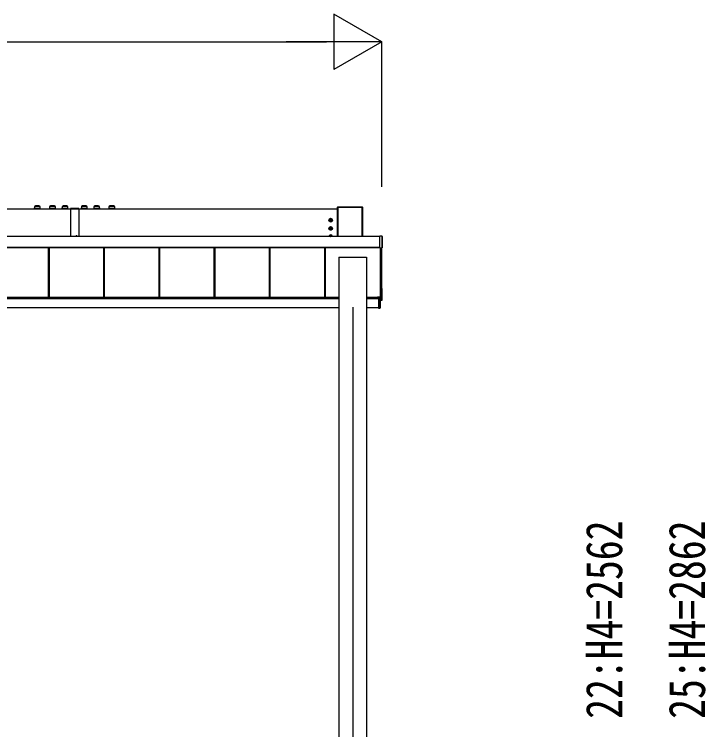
# Model space of a CAD drawing. Units: millimetres, scale not verified. Extents: x -16820 to 16820, y -11880 to 11880.
# Drawn here: x -6940 to -4437, y -4440 to -1848 of the extents above; entities that cross this region are included whole.
import ezdxf
from ezdxf.enums import TextEntityAlignment as Align

# ---------------------------------------------------------------- set-up
doc = ezdxf.new("R2010")
doc.units = ezdxf.units.MM
doc.header["$LTSCALE"] = 60
for name, color, linetype in [('0-3_YKK_12', 2, 'Continuous'), ('0-4_YKK_A1', 4, 'Continuous'), ('0-5_YKK_D', 6, 'Continuous')]:
    doc.layers.add(name, color=color, linetype=linetype)
doc.styles.add('ＭＳ ゴシック', font='')
doc.styles.get('ＭＳ ゴシック').set_extended_font_data('MS Gothic')

msp = doc.modelspace()

# ---------------------------------------------------------------- linework, layer by layer
at = {"layer": '0-3_YKK_12'}
msp.add_line((-5714.92, -2909.33), (-5714.92, -5879.28), dxfattribs=at)
at = {"layer": '0-4_YKK_A1'}
for p, q in [((-6867.49, -2545.19), (-6867.89, -2551.75)), ((-6846.15, -2551.75), (-6846.55, -2545.19)), ((-6812.49, -2545.18), (-6812.89, -2551.74)), ((-6791.15, -2551.74), (-6791.55, -2545.18)), ((-6767.49, -2545.17), (-6767.89, -2551.73)), ((-6746.15, -2551.73), (-6746.55, -2545.17)), ((-6707.02, -2551.62), (-6737.02, -2551.62)), ((-6737.02, -2551.62), (-6737.02, -2653.34)), ((-6707.02, -2551.62), (-6707.02, -2653.34)), ((-6697.49, -2545.16), (-6697.89, -2551.72)), ((-6676.15, -2551.72), (-6676.55, -2545.16)), ((-6652.49, -2545.15), (-6652.89, -2551.71)), ((-6631.15, -2551.71), (-6631.55, -2545.15)), ((-6597.49, -2545.14), (-6597.89, -2551.7)), ((-6576.15, -2551.7), (-6576.55, -2545.14)), ((-5769.92, -2653.34), (-5769.92, -2546.59)), ((-5769.58, -2546.74), (-5769.92, -2546.59)), ((-5769.58, -2653.34), (-5769.58, -2546.74)), ((-5769.42, -2546.1), (-5680.42, -2546.1)), ((-5769.42, -2546.1), (-5769.08, -2546.24)), ((-5769.08, -2546.24), (-5769.08, -2546.72)), ((-5769.08, -2546.72), (-5769.08, -2653.34)), ((-5680.76, -2546.72), (-5769.08, -2546.72)), ((-5680.76, -2546.24), (-5680.42, -2546.1)), ((-5680.76, -2653.34), (-5680.76, -2546.72)), ((-5679.92, -2546.59), (-5680.26, -2546.74)), ((-5680.26, -2546.74), (-5680.26, -2653.34)), ((-5679.92, -2546.59), (-5679.92, -2653.34)), ((-5797.2, -2592.81), (-5797.92, -2592.81)), ((-5792.64, -2594.33), (-5791.92, -2594.33)), ((-5797.2, -2622.79), (-5797.92, -2622.79)), ((-5792.64, -2624.31), (-5791.92, -2624.31)), ((-5616.42, -2653.34), (-9608.92, -2653.34)), ((-5797.92, -2652.92), (-5797.92, -2653.34)), ((-5797.2, -2652.92), (-5797.92, -2652.92)), ((-5608.89, -2652.32), (-5616.42, -2651.84)), ((-5616.42, -2652.33), (-5616.42, -2651.84)), ((-5608.89, -2652.8), (-5616.42, -2652.33)), ((-5608.89, -2693.86), (-5608.89, -2652.8)), ((-5608.42, -2652.82), (-5608.42, -2693.87)), ((-5616.42, -2693.15), (-9608.92, -2693.15)), ((-9608.92, -2693.45), (-5616.42, -2693.45)), ((-5616.42, -2693.45), (-9608.92, -2693.45)), ((-6816.42, -2873.65), (-6816.42, -2693.65)), ((-6813.82, -2873.65), (-6813.82, -2693.65)), ((-6813.42, -2873.65), (-6813.42, -2693.65)), ((-6616.42, -2873.65), (-6616.42, -2693.65)), ((-6613.82, -2873.65), (-6613.82, -2693.65)), ((-6613.42, -2873.65), (-6613.42, -2693.65)), ((-6416.42, -2873.65), (-6416.42, -2693.65)), ((-6413.82, -2873.65), (-6413.82, -2693.65)), ((-6413.42, -2873.65), (-6413.42, -2693.65)), ((-6216.42, -2873.65), (-6216.42, -2693.65)), ((-6213.82, -2873.65), (-6213.82, -2693.65)), ((-6213.42, -2873.65), (-6213.42, -2693.65)), ((-6016.42, -2873.65), (-6016.42, -2693.65)), ((-6013.82, -2873.65), (-6013.82, -2693.65)), ((-6013.42, -2873.65), (-6013.42, -2693.65)), ((-5816.42, -2873.65), (-5816.42, -2693.65)), ((-5813.82, -2873.65), (-5813.82, -2693.65)), ((-5813.42, -2873.65), (-5813.42, -2693.65)), ((-5616.42, -2694.3), (-5608.89, -2693.86)), ((-5608.89, -2694.37), (-5616.42, -2694.82)), ((-5616.42, -2695.02), (-5616.42, -2694.82)), ((-5616.42, -2695.02), (-5615.2, -2694.95)), ((-5616.42, -2695.02), (-5615.2, -2694.95)), ((-5615.2, -2694.95), (-5615.2, -2694.95)), ((-5614.92, -2881.48), (-5614.92, -2694.93)), ((-5608.89, -2694.63), (-5614.6, -2694.98)), ((-5614.6, -2694.93), (-5614.6, -2694.98)), ((-5609.92, -2881.48), (-5609.92, -2694.69)), ((-5608.89, -2694.63), (-5608.89, -2694.37)), ((-5608.42, -2693.87), (-5608.42, -2694.13)), ((-5764.92, -2728.5), (-5764.92, -5129.28)), ((-5764.92, -2728.5), (-5764.62, -2728.5)), ((-5764.92, -2728.5), (-5664.92, -2728.5)), ((-5665.22, -2728.5), (-5664.92, -2728.5)), ((-5664.92, -2728.5), (-5664.92, -5129.28)), ((-5608.89, -2840.92), (-5609.92, -2840.86)), ((-5609.42, -2841.95), (-5609.92, -2841.92)), ((-5608.42, -2882.48), (-5608.42, -2841.42)), ((-5764.92, -2873.65), (-9612.42, -2873.65)), ((-9610.92, -2875.65), (-5764.92, -2875.65)), ((-5617.92, -2873.65), (-5664.92, -2873.65)), ((-5664.92, -2875.65), (-5621.92, -2875.65)), ((-5616.92, -2873.94), (-5621.92, -2873.93)), ((-5621.92, -2878.22), (-5621.92, -2873.93)), ((-5618.68, -2873.94), (-5617.92, -2873.94)), ((-5617.92, -2873.65), (-5617.92, -2873.94)), ((-5617.92, -2873.94), (-5617.92, -2873.94)), ((-5616.92, -2873.94), (-5616.92, -2873.4)), ((-5616.2, -2875.65), (-5616.2, -2878.24)), ((-5616.2, -2875.65), (-5615.92, -2875.65)), ((-5615.92, -2878.24), (-5615.92, -2875.65)), ((-5615.72, -2878.44), (-5615.72, -2875.45)), ((-5615.7, -2873.4), (-5615.7, -2875.15)), ((-5615.7, -2875.15), (-5615.42, -2875.15)), ((-5615.42, -2875.15), (-5615.42, -2873.4)), ((-5615.42, -2878.74), (-5615.42, -2875.15)), ((-5764.92, -2878.52), (-9608.92, -2878.52)), ((-5621.92, -2878.52), (-5664.92, -2878.52)), ((-5621.92, -2878.22), (-5621.92, -2878.42)), ((-5616.2, -2878.24), (-5621.92, -2878.22)), ((-5621.92, -2878.72), (-5615.72, -2878.74)), ((-5616.2, -2878.24), (-5615.92, -2878.24)), ((-5615.92, -2878.25), (-5615.92, -2878.24)), ((-5615.72, -2878.44), (-5615.72, -2878.44)), ((-5615.7, -2878.74), (-5615.42, -2878.74)), ((-5615.42, -2911.82), (-5615.42, -2878.74)), ((-5615.42, -2882.43), (-5615.22, -2882.41)), ((-5615.42, -2883.13), (-5615.22, -2883.11)), ((-5615.42, -2883.64), (-5608.89, -2883.23)), ((-5615.42, -2883.64), (-5608.89, -2883.23)), ((-5615.2, -2883.42), (-5615.42, -2883.44)), ((-5615.22, -2883.11), (-5615.22, -2882.41)), ((-5614.92, -2881.48), (-5614.92, -2882.34)), ((-5609.42, -2882.01), (-5614.92, -2882.34)), ((-5614.92, -2882.34), (-5614.92, -2883.02)), ((-5614.92, -2883.07), (-5614.92, -2883.02)), ((-5608.89, -2882.97), (-5614.6, -2883.32)), ((-5614.6, -2883.32), (-5614.6, -2883.37)), ((-5614.42, -2881.98), (-5610.42, -2881.98)), ((-5608.89, -2883.23), (-5608.89, -2882.97)), ((-5608.89, -2883.23), (-5608.89, -2883.23)), ((-5608.42, -2882.48), (-5608.42, -2882.73)), ((-9608.92, -2910), (-5765.77, -2910)), ((-5765.92, -2912.18), (-5765.79, -2910)), ((-5765.77, -2910), (-5765.29, -2910)), ((-5765.29, -2910), (-5765.42, -2912.18)), ((-5764.92, -2910), (-5765.29, -2910)), ((-5664.55, -2910), (-5664.92, -2910)), ((-5664.92, -2912.18), (-5664.42, -2912.18)), ((-5664.42, -2912.5), (-5664.92, -2912.5)), ((-5664.55, -2910), (-5664.07, -2910)), ((-5664.42, -2912.18), (-5664.55, -2910)), ((-5664.42, -2912.5), (-5664.42, -2912.18)), ((-5664.22, -2912.5), (-5664.42, -2912.5)), ((-5664.07, -2910), (-5621.92, -2910)), ((-5664.05, -2910), (-5663.92, -2912.18)), ((-5621.92, -2912.5), (-5615.7, -2912.12)), ((-5621.92, -2912.2), (-5621.92, -2912.5)), ((-5615.42, -2911.82), (-5615.7, -2911.82))]:
    msp.add_line(p, q, dxfattribs=at)
for points in [[(-12522.02, -2552.6), (-6722.02, -2552.6), (-5769.92, -2552.6)], [(-6868.78, -2552.01), (-6868.89, -2552.18), (-6868.91, -2552.33)], [(-6868.43, -2551.86), (-6868.38, -2551.83), (-6868.02, -2551.76), (-6867.3, -2551.7), (-6866.25, -2551.64), (-6864.9, -2551.58), (-6863.31, -2551.54), (-6861.5, -2551.5), (-6859.56, -2551.48), (-6857.53, -2551.47), (-6855.49, -2551.47), (-6853.5, -2551.49), (-6851.62, -2551.52), (-6849.91, -2551.56), (-6848.43, -2551.6), (-6847.23, -2551.66), (-6846.34, -2551.73), (-6845.8, -2551.79), (-6845.63, -2551.84)], [(-6813.78, -2552), (-6813.89, -2552.17), (-6813.91, -2552.32)], [(-6813.43, -2551.85), (-6813.38, -2551.82), (-6813.02, -2551.75), (-6812.3, -2551.69), (-6811.25, -2551.63), (-6809.9, -2551.57), (-6808.31, -2551.53), (-6806.5, -2551.49), (-6804.56, -2551.47), (-6802.53, -2551.46), (-6800.49, -2551.46), (-6798.5, -2551.48), (-6796.62, -2551.51), (-6794.91, -2551.55), (-6793.43, -2551.59), (-6792.23, -2551.65), (-6791.34, -2551.72), (-6790.8, -2551.79), (-6790.63, -2551.83)], [(-6768.78, -2552), (-6768.89, -2552.16), (-6768.91, -2552.32)], [(-6768.43, -2551.85), (-6768.38, -2551.82), (-6768.02, -2551.75), (-6767.3, -2551.68), (-6766.25, -2551.62), (-6764.9, -2551.56), (-6763.31, -2551.52), (-6761.5, -2551.49), (-6759.56, -2551.46), (-6757.53, -2551.45), (-6755.49, -2551.46), (-6753.5, -2551.47), (-6751.62, -2551.5), (-6749.91, -2551.54), (-6748.43, -2551.59), (-6747.23, -2551.64), (-6746.34, -2551.71), (-6745.8, -2551.78), (-6745.63, -2551.83)], [(-6698.63, -2551.88), (-6698.69, -2551.9), (-6698.81, -2552.02)], [(-6698.4, -2551.81), (-6698.24, -2551.77), (-6697.7, -2551.7), (-6696.81, -2551.64), (-6695.61, -2551.58), (-6694.13, -2551.53), (-6692.43, -2551.49), (-6690.55, -2551.46), (-6688.55, -2551.44), (-6686.51, -2551.44), (-6684.48, -2551.45), (-6682.54, -2551.47), (-6680.74, -2551.51), (-6679.14, -2551.55), (-6677.79, -2551.6), (-6676.74, -2551.66), (-6676.02, -2551.73), (-6675.66, -2551.8), (-6675.65, -2551.81)], [(-6653.63, -2551.87), (-6653.69, -2551.9), (-6653.81, -2552.01)], [(-6653.4, -2551.81), (-6653.24, -2551.76), (-6652.7, -2551.69), (-6651.81, -2551.63), (-6650.61, -2551.57), (-6649.13, -2551.52), (-6647.43, -2551.48), (-6645.55, -2551.45), (-6643.55, -2551.44), (-6641.51, -2551.43), (-6639.48, -2551.44), (-6637.54, -2551.46), (-6635.74, -2551.5), (-6634.14, -2551.54), (-6632.79, -2551.6), (-6631.74, -2551.66), (-6631.02, -2551.72), (-6630.66, -2551.79), (-6630.65, -2551.8)], [(-6598.63, -2551.86), (-6598.69, -2551.89), (-6598.81, -2552)], [(-6598.4, -2551.8), (-6598.24, -2551.75), (-6597.7, -2551.68), (-6596.81, -2551.62), (-6595.61, -2551.56), (-6594.13, -2551.51), (-6592.43, -2551.47), (-6590.55, -2551.44), (-6588.55, -2551.43), (-6586.51, -2551.42), (-6584.48, -2551.43), (-6582.54, -2551.45), (-6580.74, -2551.49), (-6579.14, -2551.53), (-6577.79, -2551.59), (-6576.74, -2551.65), (-6576.02, -2551.71), (-6575.66, -2551.78), (-6575.65, -2551.79)], [(-5769.08, -2546.24), (-5680.76, -2546.24), (-5680.76, -2546.72)], [(-5794.16, -2591.29), (-5794.16, -2590.57), (-5795.68, -2590.57), (-5795.68, -2591.29)], [(-5797.92, -2592.81), (-5797.92, -2594.33), (-5797.2, -2594.33)], [(-5795.68, -2595.85), (-5795.68, -2596.57), (-5794.16, -2596.57), (-5794.16, -2595.85)], [(-5791.92, -2594.33), (-5791.92, -2592.81), (-5792.64, -2592.81)], [(-5797.92, -2622.79), (-5797.92, -2624.31), (-5797.2, -2624.31)], [(-5794.16, -2621.27), (-5794.16, -2620.55), (-5795.68, -2620.55), (-5795.68, -2621.27)], [(-5795.68, -2625.83), (-5795.68, -2626.55), (-5794.16, -2626.55), (-5794.16, -2625.83)], [(-5791.92, -2624.31), (-5791.92, -2622.79), (-5792.64, -2622.79)], [(-5794.92, -2647.9), (-5799.92, -2650.79), (-5799.92, -2653.34)], [(-5794.16, -2651.4), (-5794.16, -2650.68), (-5795.68, -2650.68), (-5795.68, -2651.4)], [(-5789.92, -2653.34), (-5789.92, -2650.79), (-5794.92, -2647.9)], [(-5791.92, -2653.34), (-5791.92, -2652.92), (-5792.64, -2652.92)], [(-5616.42, -2694.82), (-5616.42, -2694.3), (-5616.42, -2652.33)], [(-5609.42, -2882.01), (-5609.42, -2841.89), (-5609.92, -2841.86)], [(-5615.22, -2873.4), (-5624.92, -2873.4), (-5624.92, -2873.65)], [(-5615.74, -2878.44), (-5621.92, -2878.42), (-5621.92, -2878.72), (-5621.92, -2912.2)], [(-5615.7, -2878.74), (-5615.7, -2911.82), (-5621.92, -2912.2)], [(-5615.72, -2878.44), (-5615.72, -2878.44), (-5615.73, -2878.44)], [(-5764.92, -2912.5), (-5765.42, -2912.5), (-5765.62, -2912.5)], [(-5765.42, -2912.5), (-5765.42, -2912.18), (-5764.92, -2912.18)]]:
    msp.add_lwpolyline(points, dxfattribs=at)
for points in [[(-5794.92, -2587.8), (-5799.92, -2590.69), (-5799.92, -2596.46), (-5794.92, -2599.35), (-5789.92, -2596.46), (-5789.92, -2590.69)], [(-5794.92, -2617.78), (-5799.92, -2620.67), (-5799.92, -2626.44), (-5794.92, -2629.33), (-5789.92, -2626.44), (-5789.92, -2620.67)]]:
    msp.add_lwpolyline(points, close=True, dxfattribs=at)
for centre, radius in [((-5794.92, -2593.57), 6.25), ((-5794.92, -2593.57), 5), ((-5794.92, -2623.55), 6.25), ((-5794.92, -2623.55), 5)]:
    msp.add_circle(centre, radius, dxfattribs=at)
for centre, radius, start, end in [((-6857.01, -2662.38), 117.66, 84.90158, 95.11399), ((-6856.98, -2777.42), 225.52, 87.35048, 92.66936), ((-6864.29, -2545.47), 3.19, 87.13132, 174.52543), ((-6857.13, -2669.07), 126.97, 86.70011, 93.04891), ((-6849.69, -2545.46), 3.15, 1.62446, 87.11785), ((-6845.55, -2552.28), 0.411, 20.47829, 64.60156), ((-6802.01, -2662.37), 117.66, 84.90158, 95.11399), ((-6801.98, -2777.41), 225.52, 87.35048, 92.66936), ((-6809.29, -2545.46), 3.19, 87.13132, 174.52543), ((-6802.13, -2669.06), 126.97, 86.70011, 93.04891), ((-6794.69, -2545.45), 3.15, 1.62446, 87.11785), ((-6790.55, -2552.28), 0.411, 20.47829, 64.60156), ((-6757.01, -2662.36), 117.66, 84.90158, 95.11399), ((-6756.98, -2777.4), 225.52, 87.35048, 92.66936), ((-6764.29, -2545.45), 3.19, 87.13132, 174.52543), ((-6757.13, -2669.05), 126.97, 86.70011, 93.04891), ((-6749.69, -2545.44), 3.15, 1.62446, 87.11785), ((-6745.55, -2552.27), 0.411, 20.47829, 64.60156), ((-6694.33, -2545.44), 3.17, 88.97586, 178.25115), ((-6687, -2662.36), 117.67, 84.90628, 95.11784), ((-6686.98, -2777.39), 225.52, 87.35048, 92.66936), ((-6687.03, -2670.73), 128.66, 86.8506, 93.10193), ((-6679.68, -2545.4), 3.12, 4.87454, 87.70975), ((-6675.58, -2552.26), 0.432, 23.70801, 71.33999), ((-6649.33, -2545.43), 3.17, 88.97586, 178.25115), ((-6642, -2662.35), 117.67, 84.90628, 95.11784), ((-6641.98, -2777.38), 225.52, 87.35048, 92.66936), ((-6642.03, -2670.72), 128.66, 86.8506, 93.10193), ((-6634.68, -2545.39), 3.12, 4.87454, 87.70975), ((-6630.58, -2552.26), 0.432, 23.70801, 71.33999), ((-6594.33, -2545.42), 3.17, 88.97586, 178.25115), ((-6587, -2662.34), 117.67, 84.90628, 95.11784), ((-6586.98, -2777.37), 225.52, 87.35048, 92.66936), ((-6587.03, -2670.71), 128.66, 86.8506, 93.10193), ((-6579.68, -2545.38), 3.12, 4.87454, 87.70975), ((-6575.58, -2552.25), 0.432, 23.70801, 71.33999), ((-5769.08, -2546.74), 0.5, 90.15046, 179.81463), ((-5769.2, -2550.84), 4.12, 88.40447, 95.35624), ((-5680.76, -2546.74), 0.5, 0.18537, 89.84954), ((-5680.64, -2550.84), 4.12, 84.64376, 91.59553), ((-5794.92, -2593.57), 5.58, 153.74848, 206.25152), ((-5794.92, -2593.57), 5.58, 93.74848, 146.25152), ((-5797.2, -2591.29), 1.52, 270, 0), ((-5794.92, -2593.57), 5.58, 33.74848, 86.25152), ((-5792.64, -2591.29), 1.52, 180, 270), ((-5794.92, -2593.57), 5.58, 333.74848, 26.25152), ((-5794.92, -2593.57), 5.58, 213.74848, 266.25152), ((-5797.2, -2595.85), 1.52, 0, 90), ((-5794.92, -2593.57), 5.58, 273.74848, 326.25152), ((-5792.64, -2595.85), 1.52, 90, 180), ((-5794.92, -2623.55), 5.58, 153.74848, 206.25152), ((-5794.92, -2623.55), 5.58, 93.74848, 146.25152), ((-5794.92, -2623.55), 5.58, 213.74848, 266.25152), ((-5797.2, -2621.27), 1.52, 270, 0), ((-5797.2, -2625.83), 1.52, 0, 90), ((-5794.92, -2623.55), 5.58, 33.74848, 86.25152), ((-5794.92, -2623.55), 5.58, 273.74848, 326.25152), ((-5792.64, -2621.27), 1.52, 180, 270), ((-5792.64, -2625.83), 1.52, 90, 180), ((-5794.92, -2623.55), 5.58, 333.74848, 26.25152), ((-6715.02, -2653.12), 3, 355.77913, 184.22087), ((-5794.92, -2653.68), 6.25, 3.13115, 176.86885), ((-5794.92, -2653.68), 5.58, 153.74848, 176.48929), ((-5794.92, -2653.68), 5, 3.91504, 176.08496), ((-5794.92, -2653.68), 5.58, 93.74848, 146.25152), ((-5797.2, -2651.4), 1.52, 270, 0), ((-5794.92, -2653.68), 5.58, 33.74848, 86.25152), ((-5792.64, -2651.4), 1.52, 180, 270), ((-5794.92, -2653.68), 5.58, 3.51071, 26.25152), ((-5608.92, -2652.82), 0.5, 0, 86.3803), ((-5610.87, -2652.56), 1.99, 352.9418, 6.81012), ((-5608.78, -2656.1), 3.31, 83.7994, 91.95129), ((-5614.71, -2696.58), 1.65, 88.34878, 92.66982), ((-5614.62, -2694.68), 0.3, 237.70555, 273.49966), ((-5614.62, -2694.63), 0.3, 249.747, 273.49842), ((-5611.13, -2694.12), 2.26, 353.44064, 6.55936), ((-5608.78, -2697.16), 3.31, 83.7994, 91.95129), ((-5608.92, -2693.87), 0.5, 273.48119, 359.98396), ((-5608.92, -2694.13), 0.5, 273.48119, 359.98396), ((-5608.92, -2841.42), 0.5, 0.01604, 86.51881), ((-5617.05, -2875.22), 1.35, 350.09675, 2.91202), ((-5615.72, -2875.15), 0.3, 269.98255, 359.98254), ((-5615.22, -2873.1), 0.3, 269.98255, 359.98254), ((-5616.13, -2880.22), 1.98, 83.79926, 91.95127), ((-5615.74, -2878.74), 0.3, 87.77338, 89.77816), ((-5615.74, -2878.58), 0.141, 85.77463, 89.9759), ((-5616.97, -2878.66), 1.25, 356.45735, 10.27369), ((-5616.93, -2878.61), 1.21, 354.17006, 8.37745), ((-5615.72, -2878.74), 0.3, 0, 89.87763), ((-5616.92, -2878.66), 1.22, 356.27163, 10.47203), ((-5654.95, -2885.62), 39.81, 3.16075, 3.6073), ((-5614.42, -2881.48), 0.5, 180.01746, 270.01745), ((-5614.62, -2883.02), 0.3, 180.0189, 273.51595), ((-5614.62, -2883.07), 0.3, 180.0189, 273.51595), ((-5610.42, -2881.48), 0.5, 269.98255, 359.98254), ((-5608.92, -2882.48), 0.5, 273.48119, 359.98396), ((-5608.92, -2882.73), 0.5, 273.6197, 0), ((-5608.92, -2882.73), 0.5, 273.48119, 359.98396), ((-5765.62, -2912.2), 0.3, 176.5, 270), ((-5664.22, -2912.2), 0.3, 270, 3.5), ((-5615.72, -2911.82), 0.3, 273.5, 0), ((-5616.93, -2911.97), 1.24, 353.06854, 6.93146)]:
    msp.add_arc(centre, radius, start, end, dxfattribs=at)
for centre, major_axis, ratio, start_param, end_param in [((-5769.42, -2546.6), (0.382, -0.325), 0.996231, 2.2770247, 3.8440941), ((-5680.42, -2546.6), (0.382, 0.325), 0.996231, 5.5806839, 7.1477533), ((-5615.2, -2694.97), (0.6, 0.037), 0.034769, 0.7749476, 1.5686685), ((-5615.2, -2694.97), (0.6, 0.037), 0.034769, 6.2810574, 7.0581329), ((-5615.7, -2875.65), (-0.301, 0.4), 0.997782, 5.6362522, 7.2070486), ((-5615.72, -2875.65), (-0.108, 0.169), 0.994155, 5.7105836, 7.28138), ((-5616.22, -2878.24), (-0.001, 0.2), 0.09157, 4.6769241, 4.7117655), ((-5615.72, -2878.24), (0.482, 0.007), 0.414889, 3.1353871, 4.6694768), ((-5615.72, -2878.24), (0.145, 0.15), 0.921201, 2.3804184, 3.9145081), ((-5615.7, -2878.24), (-0.301, 0.4), 0.997782, 2.4579529, 2.4946596), ((-5615.22, -2882.4), (0.3, 0.018), 0.034769, 4.7102611, 6.2810574), ((-5615.22, -2883.1), (0.3, 0.037), 0.034385, 4.7081804, 6.2789767), ((-5615.2, -2883.4), (0.6, 0.037), 0.034769, 4.7102611, 6.2810574), ((-5765.42, -2912.2), (0.5, -0.018), 0.036539, 1.5736281, 3.1406975), ((-5664.42, -2912.2), (0.5, 0.018), 0.036539, 0.0008951, 1.5679645)]:
    msp.add_ellipse(centre, major_axis=major_axis, ratio=ratio, start_param=start_param, end_param=end_param, dxfattribs=at)
at = {"layer": '0-5_YKK_D'}
for p, q in [((-5609.92, -1948.23), (-5783.13, -1848.23)), ((-5783.13, -1848.23), (-5783.13, -2048.23)), ((-13419.92, -1948.23), (-5809.92, -1948.23)), ((-5609.92, -1948.23), (-5956.33, -1948.23)), ((-5609.92, -1948.23), (-5783.13, -2048.23)), ((-5609.92, -2473.15), (-5609.92, -1947.23))]:
    msp.add_line(p, q, dxfattribs=at)

# ---------------------------------------------------------------- texts
at = {"layer": '0-5_YKK_D', "style": 'ＭＳ ゴシック', "width": 0.8}
for s, p in [('22:H4=2562', (-4699.92, -4400.31)), ('25:H4=2862', (-4399.92, -4400.31))]:
    msp.add_text(s, height=132, rotation=90, dxfattribs=at).set_placement(p, align=Align.BOTTOM_LEFT)

doc.saveas('drawing.dxf')
